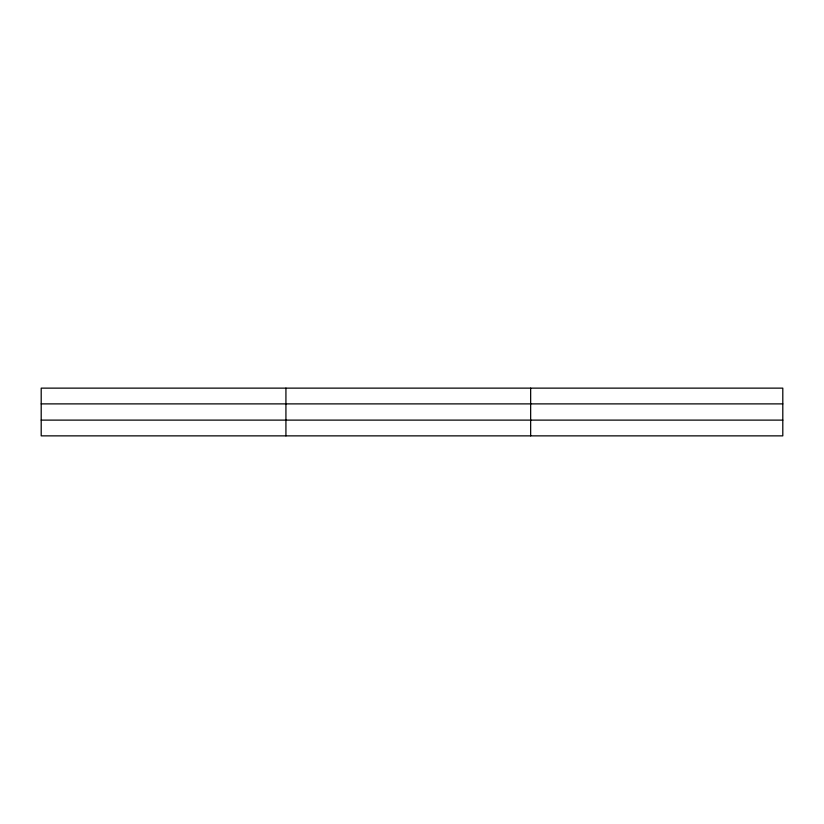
<?xml version="1.0" encoding="UTF-8"?>
<svg xmlns="http://www.w3.org/2000/svg" width="824" height="824" viewBox="0 0 824 824"><rect width="100%" height="100%" fill="white"/><g stroke="black" fill="none" stroke-linecap="round" stroke-linejoin="round"><path stroke-width="1.24" d="M285.928 388.135L285.928 435.865M530.656 388.135L530.656 435.865M782.8 420.116L782.8 435.865L41.2 435.865L41.2 388.135L782.8 388.135L782.8 420.116L41.2 420.116M41.2 403.884L782.8 403.884"/></g></svg>
